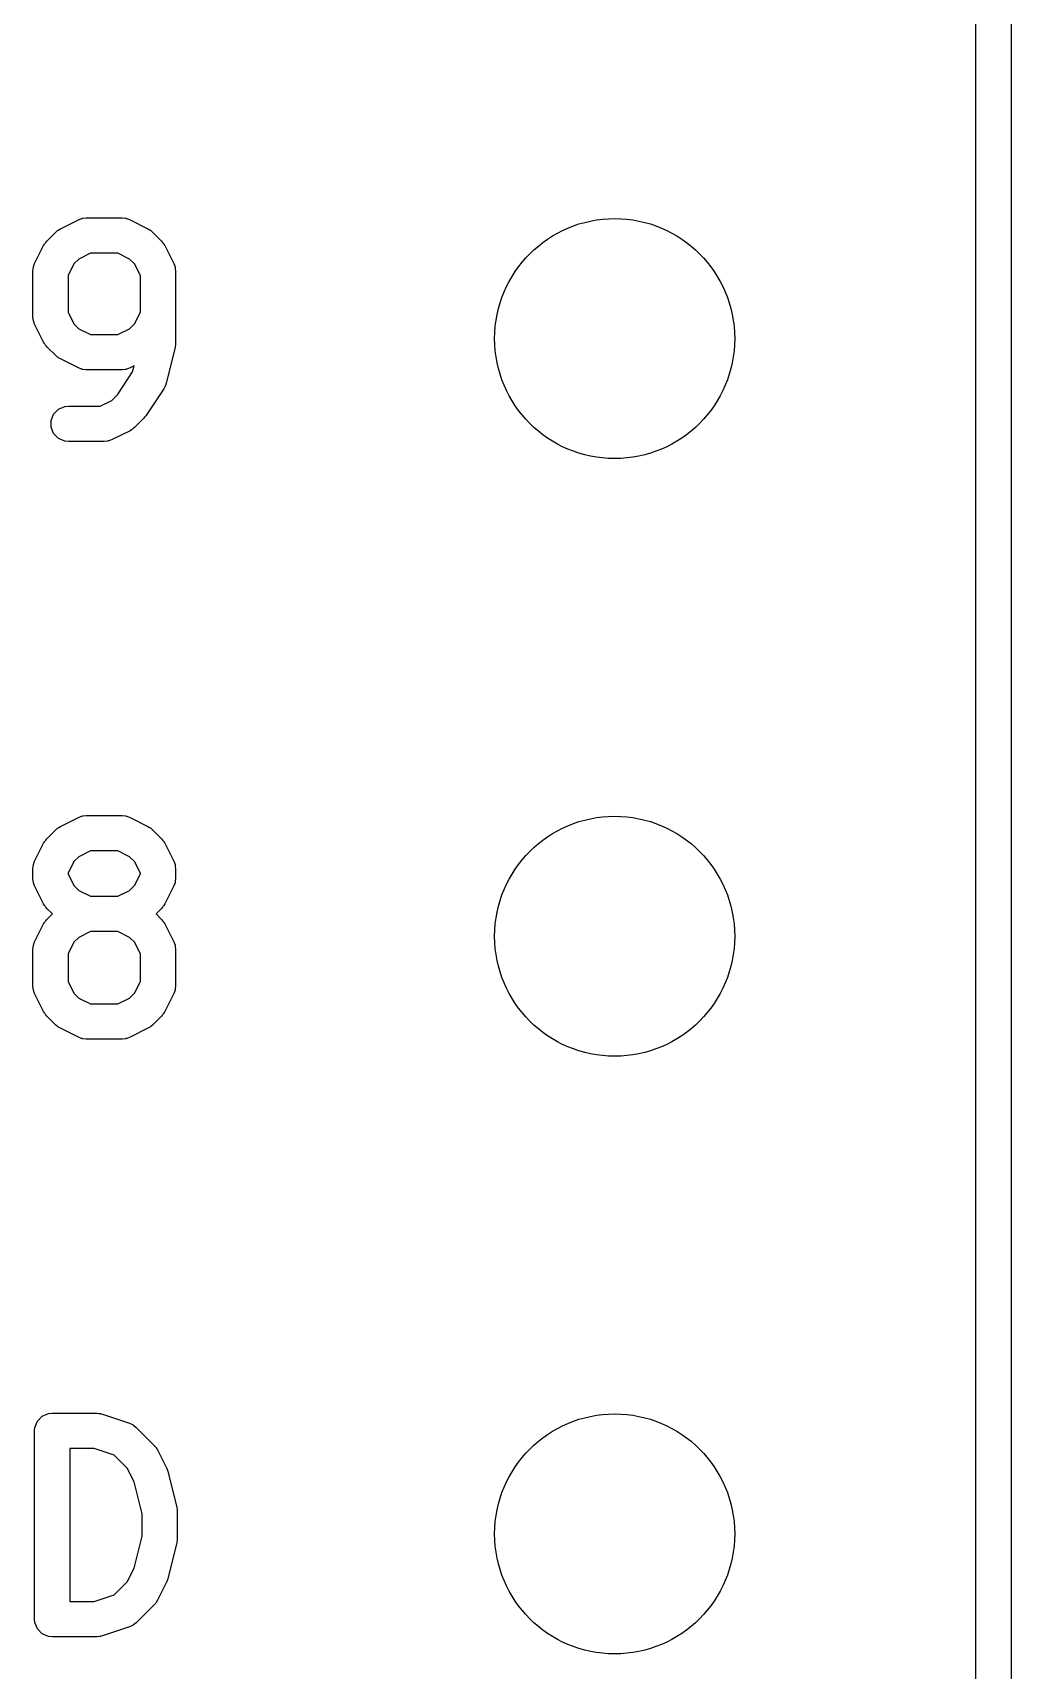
# Model space of a CAD drawing. Extents: x 100 to 226, y -132 to -42.
# Drawn here: x 215.81 to 219.97, y -95.45 to -88.49 of the extents above; entities that cross this region are included whole.
import ezdxf

# ---------------------------------------------------------------- set-up
doc = ezdxf.new("R2010")
doc.units = 0
doc.layers.add('BLACK', color=7, linetype='CONTINUOUS')

msp = doc.modelspace()

# ---------------------------------------------------------------- linework, layer by layer
at = {"layer": 'BLACK', "linetype": 'CONTINUOUS'}
for p, q in [((219.96625, -50.32375), (219.96625, -101.32375)), ((219.81625, -101.24875), (219.81625, -50.39875)), ((216.00247, -89.288963), (216.016202, -89.283708)), ((216.016202, -89.283708), (216.018889, -89.283517)), ((216.018889, -89.283517), (216.021379, -89.282486)), ((216.021379, -89.282486), (216.036011, -89.281045)), ((216.036011, -89.281045), (216.188392, -89.281045)), ((216.188392, -89.281045), (216.203024, -89.282486)), ((216.203024, -89.282486), (216.205513, -89.283517)), ((216.205513, -89.283517), (216.208201, -89.283708)), ((216.208201, -89.283708), (216.221933, -89.288963)), ((215.868693, -89.379202), (215.906788, -89.341107)), ((215.906788, -89.341107), (215.912537, -89.336388)), ((215.912537, -89.336388), (215.913837, -89.33489)), ((215.913837, -89.33489), (215.916096, -89.333468)), ((215.916096, -89.333468), (215.918153, -89.33178)), ((215.918153, -89.33178), (215.91998, -89.331022)), ((215.91998, -89.331022), (215.92628, -89.327058)), ((215.92628, -89.327058), (216.00247, -89.288963)), ((216.221933, -89.288963), (216.298124, -89.327058)), ((216.298124, -89.327058), (216.304423, -89.331022)), ((216.304423, -89.331022), (216.306251, -89.33178)), ((216.306251, -89.33178), (216.308307, -89.333468)), ((216.308307, -89.333468), (216.310567, -89.33489)), ((216.310567, -89.33489), (216.311866, -89.336388)), ((216.311866, -89.336388), (216.317616, -89.341107)), ((216.317616, -89.341107), (216.355711, -89.379202)), ((215.816548, -89.474885), (215.854644, -89.398694)), ((215.854644, -89.398694), (215.858607, -89.392397)), ((215.858607, -89.392397), (215.859366, -89.390567)), ((215.859366, -89.390567), (215.861057, -89.388505)), ((215.861057, -89.388505), (215.862477, -89.386251)), ((215.862477, -89.386251), (215.863972, -89.384954)), ((215.863972, -89.384954), (215.868693, -89.379202)), ((216.355711, -89.379202), (216.360429, -89.384951)), ((216.360429, -89.384951), (216.361928, -89.386251)), ((216.361928, -89.386251), (216.363349, -89.38851)), ((216.363349, -89.38851), (216.365038, -89.390567)), ((216.365038, -89.390567), (216.365795, -89.392394)), ((216.365795, -89.392394), (216.36976, -89.398694)), ((216.36976, -89.398694), (216.407855, -89.474885)), ((215.80863, -89.508426), (215.810071, -89.493794)), ((215.810071, -89.493794), (215.811101, -89.491305)), ((215.811101, -89.491305), (215.811293, -89.488616)), ((215.811293, -89.488616), (215.816548, -89.474885)), ((215.983365, -89.476661), (215.95863, -89.526131)), ((216.004248, -89.455779), (215.983365, -89.476661)), ((216.053716, -89.431045), (216.004248, -89.455779)), ((216.170687, -89.431045), (216.053716, -89.431045)), ((216.220156, -89.455779), (216.170687, -89.431045)), ((216.241038, -89.476661), (216.220156, -89.455779)), ((216.265773, -89.52613), (216.241038, -89.476661)), ((216.407855, -89.474885), (216.41311, -89.488617)), ((216.41311, -89.488617), (216.4133, -89.491304)), ((216.4133, -89.491304), (216.414332, -89.493794)), ((216.414332, -89.493794), (216.415773, -89.508426)), ((215.80863, -89.698902), (215.80863, -89.508426)), ((215.95863, -89.526131), (215.95863, -89.681196)), ((216.265773, -89.681197), (216.265773, -89.52613)), ((216.415773, -89.508426), (216.415773, -89.813188)), ((215.810071, -89.713534), (215.80863, -89.698902)), ((215.95863, -89.681196), (215.983364, -89.730664)), ((216.241038, -89.730665), (216.265773, -89.681197)), ((215.811101, -89.716022), (215.810071, -89.713534)), ((215.811293, -89.718712), (215.811101, -89.716022)), ((215.816548, -89.732444), (215.811293, -89.718712)), ((215.854644, -89.808633), (215.816548, -89.732444)), ((215.983364, -89.730664), (216.004248, -89.751549)), ((216.004248, -89.751549), (216.053716, -89.776283)), ((216.170687, -89.776283), (216.220155, -89.751549)), ((216.220155, -89.751549), (216.241038, -89.730665)), ((215.858606, -89.814927), (215.854644, -89.808633)), ((215.859365, -89.816759), (215.858606, -89.814927)), ((215.861058, -89.818822), (215.859365, -89.816759)), ((215.862477, -89.821076), (215.861058, -89.818822)), ((215.863971, -89.822372), (215.862477, -89.821076)), ((215.868692, -89.828124), (215.863971, -89.822372)), ((215.906787, -89.86622), (215.868692, -89.828124)), ((216.053716, -89.776283), (216.170687, -89.776283)), ((216.413534, -89.831378), (216.375439, -89.983759)), ((216.413909, -89.82884), (216.413534, -89.831378)), ((216.414332, -89.82782), (216.413909, -89.82884)), ((216.414873, -89.822317), (216.414332, -89.82782)), ((216.415685, -89.816833), (216.414873, -89.822317)), ((216.415773, -89.813188), (216.415521, -89.815737)), ((216.415521, -89.815737), (216.415685, -89.816833)), ((215.912538, -89.87094), (215.906787, -89.86622)), ((215.913837, -89.872438), (215.912538, -89.87094)), ((215.916092, -89.873857), (215.913837, -89.872438)), ((215.918152, -89.875548), (215.916092, -89.873857)), ((215.919982, -89.876306), (215.918152, -89.875548)), ((215.92628, -89.88027), (215.919982, -89.876306)), ((216.00247, -89.918365), (215.92628, -89.88027)), ((216.239347, -89.909658), (216.221933, -89.918365)), ((216.233067, -89.934776), (216.239347, -89.909658)), ((216.016202, -89.92362), (216.00247, -89.918365)), ((216.018889, -89.92381), (216.016202, -89.92362)), ((216.021379, -89.924842), (216.018889, -89.92381)), ((216.036011, -89.926283), (216.021379, -89.924842)), ((216.188392, -89.926283), (216.036011, -89.926283)), ((216.168202, -90.032073), (216.233067, -89.934776)), ((216.203024, -89.924842), (216.188392, -89.926283)), ((216.205513, -89.92381), (216.203024, -89.924842)), ((216.208201, -89.92362), (216.205513, -89.92381)), ((216.221933, -89.918365), (216.208201, -89.92362)), ((216.143965, -90.056311), (216.168202, -90.032073)), ((216.365082, -90.007172), (216.288892, -90.121457)), ((216.369388, -89.999093), (216.365082, -90.007172)), ((216.370492, -89.997605), (216.369388, -89.999093)), ((216.37112, -89.995845), (216.370492, -89.997605)), ((216.371999, -89.994198), (216.37112, -89.995845)), ((216.372358, -89.992381), (216.371999, -89.994198)), ((216.375439, -89.983759), (216.372358, -89.992381)), ((215.886262, -90.141413), (215.897461, -90.114377)), ((215.897461, -90.114377), (215.918153, -90.093685)), ((215.918153, -90.093685), (215.945189, -90.082486)), ((215.945189, -90.082486), (215.959821, -90.081045)), ((215.959821, -90.081045), (216.094497, -90.081045)), ((216.094497, -90.081045), (216.143965, -90.056311)), ((216.288849, -90.121522), (216.28412, -90.127282)), ((216.288859, -90.121496), (216.288849, -90.121522)), ((216.288892, -90.121457), (216.288859, -90.121496)), ((215.886262, -90.170677), (215.886262, -90.141413)), ((215.897461, -90.197713), (215.886262, -90.170677)), ((216.221933, -90.185032), (216.145743, -90.223127)), ((216.228232, -90.181067), (216.221933, -90.185032)), ((216.23006, -90.18031), (216.228232, -90.181067)), ((216.232116, -90.178621), (216.23006, -90.18031)), ((216.234376, -90.1772), (216.232116, -90.178621)), ((216.235675, -90.175701), (216.234376, -90.1772)), ((216.241425, -90.170983), (216.235675, -90.175701)), ((216.279521, -90.132887), (216.241425, -90.170983)), ((216.279554, -90.132846), (216.279521, -90.132887)), ((216.279576, -90.132832), (216.279554, -90.132846)), ((216.28412, -90.127282), (216.279576, -90.132832)), ((215.918153, -90.218405), (215.897461, -90.197713)), ((215.945189, -90.229604), (215.918153, -90.218405)), ((215.959821, -90.231045), (215.945189, -90.229604)), ((216.112202, -90.231045), (215.959821, -90.231045)), ((216.126834, -90.229604), (216.112202, -90.231045)), ((216.129323, -90.228572), (216.126834, -90.229604)), ((216.132011, -90.228382), (216.129323, -90.228572)), ((216.145743, -90.223127), (216.132011, -90.228382)), ((215.92628, -91.867058), (216.00247, -91.828963)), ((216.00247, -91.828963), (216.016202, -91.823708)), ((216.016202, -91.823708), (216.018889, -91.823517)), ((216.018889, -91.823517), (216.021379, -91.822486)), ((216.021379, -91.822486), (216.036011, -91.821045)), ((216.036011, -91.821045), (216.188392, -91.821045)), ((216.188392, -91.821045), (216.203024, -91.822486)), ((216.203024, -91.822486), (216.205513, -91.823517)), ((216.205513, -91.823517), (216.208201, -91.823708)), ((216.208201, -91.823708), (216.221933, -91.828963)), ((216.221933, -91.828963), (216.298124, -91.867058)), ((215.858607, -91.932397), (215.859366, -91.930567)), ((215.859366, -91.930567), (215.861057, -91.928505)), ((215.861057, -91.928505), (215.862477, -91.926251)), ((215.862477, -91.926251), (215.863972, -91.924954)), ((215.863972, -91.924954), (215.868693, -91.919202)), ((215.868693, -91.919202), (215.906788, -91.881107)), ((215.906788, -91.881107), (215.912537, -91.876388)), ((215.912537, -91.876388), (215.913837, -91.87489)), ((215.913837, -91.87489), (215.916096, -91.873468)), ((215.916096, -91.873468), (215.918153, -91.87178)), ((215.918153, -91.87178), (215.91998, -91.871022)), ((215.91998, -91.871022), (215.92628, -91.867058)), ((216.298124, -91.867058), (216.304423, -91.871022)), ((216.304423, -91.871022), (216.306251, -91.87178)), ((216.306251, -91.87178), (216.308307, -91.873468)), ((216.308307, -91.873468), (216.310567, -91.87489)), ((216.310567, -91.87489), (216.311866, -91.876388)), ((216.311866, -91.876388), (216.317616, -91.881107)), ((216.317616, -91.881107), (216.355711, -91.919202)), ((216.355711, -91.919202), (216.360429, -91.924951)), ((216.360429, -91.924951), (216.361928, -91.926251)), ((216.361928, -91.926251), (216.363349, -91.92851)), ((216.363349, -91.92851), (216.365038, -91.930567)), ((216.365038, -91.930567), (216.365795, -91.932394)), ((215.816548, -92.014885), (215.854644, -91.938694)), ((215.854644, -91.938694), (215.858607, -91.932397)), ((216.004248, -91.995779), (215.983365, -92.016661)), ((216.053716, -91.971045), (216.004248, -91.995779)), ((216.170687, -91.971045), (216.053716, -91.971045)), ((216.220156, -91.995779), (216.170687, -91.971045)), ((216.241038, -92.016661), (216.220156, -91.995779)), ((216.365795, -91.932394), (216.36976, -91.938694)), ((216.36976, -91.938694), (216.407855, -92.014885)), ((215.80863, -92.048426), (215.810071, -92.033794)), ((215.80863, -92.086521), (215.80863, -92.048426)), ((215.810071, -92.033794), (215.811101, -92.031305)), ((215.811101, -92.031305), (215.811293, -92.028616)), ((215.811293, -92.028616), (215.816548, -92.014885)), ((215.983365, -92.016661), (215.95863, -92.066131)), ((215.95863, -92.066131), (215.95863, -92.068815)), ((215.95863, -92.068815), (215.983364, -92.118283)), ((216.265773, -92.06613), (216.241038, -92.016661)), ((216.241038, -92.118284), (216.265773, -92.068816)), ((216.265773, -92.068816), (216.265773, -92.06613)), ((216.407855, -92.014885), (216.41311, -92.028617)), ((216.41311, -92.028617), (216.4133, -92.031304)), ((216.4133, -92.031304), (216.414332, -92.033794)), ((216.414332, -92.033794), (216.415773, -92.048426)), ((216.415773, -92.048426), (216.415773, -92.086521)), ((215.810071, -92.101153), (215.80863, -92.086521)), ((215.811101, -92.103641), (215.810071, -92.101153)), ((215.811293, -92.106331), (215.811101, -92.103641)), ((215.816548, -92.120063), (215.811293, -92.106331)), ((215.854644, -92.196252), (215.816548, -92.120063)), ((215.983364, -92.118283), (216.004248, -92.139168)), ((216.004248, -92.139168), (216.053716, -92.163902)), ((216.170687, -92.163902), (216.220155, -92.139168)), ((216.220155, -92.139168), (216.241038, -92.118284)), ((216.407855, -92.120062), (216.36976, -92.196252)), ((216.41311, -92.10633), (216.407855, -92.120062)), ((216.4133, -92.103642), (216.41311, -92.10633)), ((216.414332, -92.101153), (216.4133, -92.103642)), ((216.415773, -92.086521), (216.414332, -92.101153)), ((215.858606, -92.202546), (215.854644, -92.196252)), ((215.859365, -92.204378), (215.858606, -92.202546)), ((215.861058, -92.206441), (215.859365, -92.204378)), ((215.862477, -92.208695), (215.861058, -92.206441)), ((215.863971, -92.209991), (215.862477, -92.208695)), ((216.053716, -92.163902), (216.170687, -92.163902)), ((216.361928, -92.208695), (216.360429, -92.209994)), ((216.363349, -92.206436), (216.361928, -92.208695)), ((216.365039, -92.204378), (216.363349, -92.206436)), ((216.365796, -92.202548), (216.365039, -92.204378)), ((216.36976, -92.196252), (216.365796, -92.202548)), ((215.854644, -92.281551), (215.858607, -92.275254)), ((215.858607, -92.275254), (215.859366, -92.273424)), ((215.859366, -92.273424), (215.861057, -92.271362)), ((215.861057, -92.271362), (215.862477, -92.269108)), ((215.862477, -92.269108), (215.863972, -92.267811)), ((215.868692, -92.215743), (215.863971, -92.209991)), ((215.863972, -92.267811), (215.868693, -92.262059)), ((215.89185, -92.238901), (215.868692, -92.215743)), ((215.868693, -92.262059), (215.89185, -92.238901)), ((216.355712, -92.215743), (216.332553, -92.238901)), ((216.332553, -92.238901), (216.355711, -92.262059)), ((216.355711, -92.262059), (216.360429, -92.267808)), ((216.360429, -92.209994), (216.355712, -92.215743)), ((216.360429, -92.267808), (216.361928, -92.269108)), ((216.361928, -92.269108), (216.363349, -92.271367)), ((216.363349, -92.271367), (216.365038, -92.273424)), ((216.365038, -92.273424), (216.365795, -92.275251)), ((216.365795, -92.275251), (216.36976, -92.281551)), ((215.816548, -92.357742), (215.854644, -92.281551)), ((216.004248, -92.338636), (215.983365, -92.359518)), ((216.053716, -92.313902), (216.004248, -92.338636)), ((216.170687, -92.313902), (216.053716, -92.313902)), ((216.220156, -92.338636), (216.170687, -92.313902)), ((216.241038, -92.359518), (216.220156, -92.338636)), ((216.36976, -92.281551), (216.407855, -92.357742)), ((215.80863, -92.391283), (215.810071, -92.376651)), ((215.80863, -92.543664), (215.80863, -92.391283)), ((215.810071, -92.376651), (215.811101, -92.374162)), ((215.811101, -92.374162), (215.811293, -92.371473)), ((215.811293, -92.371473), (215.816548, -92.357742)), ((215.983365, -92.359518), (215.95863, -92.408988)), ((215.95863, -92.408988), (215.95863, -92.525958)), ((216.265773, -92.408987), (216.241038, -92.359518)), ((216.265773, -92.525959), (216.265773, -92.408987)), ((216.407855, -92.357742), (216.41311, -92.371474)), ((216.41311, -92.371474), (216.4133, -92.374161)), ((216.4133, -92.374161), (216.414332, -92.376651)), ((216.414332, -92.376651), (216.415773, -92.391283)), ((216.415773, -92.391283), (216.415773, -92.543664)), ((215.810071, -92.558296), (215.80863, -92.543664)), ((215.95863, -92.525958), (215.983364, -92.575426)), ((216.241038, -92.575427), (216.265773, -92.525959)), ((216.415773, -92.543664), (216.414332, -92.558296)), ((215.811101, -92.560784), (215.810071, -92.558296)), ((215.811293, -92.563474), (215.811101, -92.560784)), ((215.816548, -92.577206), (215.811293, -92.563474)), ((215.854644, -92.653395), (215.816548, -92.577206)), ((215.983364, -92.575426), (216.004248, -92.596311)), ((216.004248, -92.596311), (216.053716, -92.621045)), ((216.053716, -92.621045), (216.170687, -92.621045)), ((216.170687, -92.621045), (216.220155, -92.596311)), ((216.220155, -92.596311), (216.241038, -92.575427)), ((216.407855, -92.577205), (216.36976, -92.653395)), ((216.41311, -92.563473), (216.407855, -92.577205)), ((216.4133, -92.560785), (216.41311, -92.563473)), ((216.414332, -92.558296), (216.4133, -92.560785)), ((215.858606, -92.659689), (215.854644, -92.653395)), ((215.859365, -92.661521), (215.858606, -92.659689)), ((215.861058, -92.663584), (215.859365, -92.661521)), ((215.862477, -92.665838), (215.861058, -92.663584)), ((215.863971, -92.667134), (215.862477, -92.665838)), ((215.868692, -92.672886), (215.863971, -92.667134)), ((215.906787, -92.710982), (215.868692, -92.672886)), ((216.355712, -92.672886), (216.317617, -92.710982)), ((216.360429, -92.667137), (216.355712, -92.672886)), ((216.361928, -92.665838), (216.360429, -92.667137)), ((216.363349, -92.663579), (216.361928, -92.665838)), ((216.365039, -92.661521), (216.363349, -92.663579)), ((216.365796, -92.659691), (216.365039, -92.661521)), ((216.36976, -92.653395), (216.365796, -92.659691)), ((215.912538, -92.715702), (215.906787, -92.710982)), ((215.913837, -92.7172), (215.912538, -92.715702)), ((215.916092, -92.718619), (215.913837, -92.7172)), ((215.918152, -92.72031), (215.916092, -92.718619)), ((215.919982, -92.721068), (215.918152, -92.72031)), ((215.92628, -92.725032), (215.919982, -92.721068)), ((216.00247, -92.763127), (215.92628, -92.725032)), ((216.016202, -92.768382), (216.00247, -92.763127)), ((216.221933, -92.763127), (216.208201, -92.768382)), ((216.298124, -92.725032), (216.221933, -92.763127)), ((216.304423, -92.721067), (216.298124, -92.725032)), ((216.306251, -92.72031), (216.304423, -92.721067)), ((216.308307, -92.718622), (216.306251, -92.72031)), ((216.310567, -92.7172), (216.308307, -92.718622)), ((216.311867, -92.7157), (216.310567, -92.7172)), ((216.317617, -92.710982), (216.311867, -92.7157)), ((216.018889, -92.768572), (216.016202, -92.768382)), ((216.021379, -92.769604), (216.018889, -92.768572)), ((216.036011, -92.771045), (216.021379, -92.769604)), ((216.188392, -92.771045), (216.036011, -92.771045)), ((216.203024, -92.769604), (216.188392, -92.771045)), ((216.205513, -92.768572), (216.203024, -92.769604)), ((216.208201, -92.768382), (216.205513, -92.768572)), ((215.849106, -94.373685), (215.876142, -94.362486)), ((215.876142, -94.362486), (215.890774, -94.361045)), ((215.890774, -94.361045), (216.08125, -94.361045)), ((216.08125, -94.361045), (216.088655, -94.361774)), ((216.088655, -94.361774), (216.09063, -94.361634)), ((216.09063, -94.361634), (216.093227, -94.362224)), ((216.093227, -94.362224), (216.095882, -94.362486)), ((216.095882, -94.362486), (216.097713, -94.363244)), ((216.097713, -94.363244), (216.104967, -94.364894)), ((216.104967, -94.364894), (216.219253, -94.402989)), ((215.815774, -94.436045), (215.817215, -94.421413)), ((215.815774, -95.236045), (215.815774, -94.436045)), ((215.817215, -94.421413), (215.828414, -94.394377)), ((215.828414, -94.394377), (215.849106, -94.373685)), ((216.219253, -94.402989), (216.232678, -94.408983)), ((216.232678, -94.408983), (216.234713, -94.410748)), ((216.234713, -94.410748), (216.237204, -94.41178)), ((216.237204, -94.41178), (216.248569, -94.421107)), ((216.248569, -94.421107), (216.324759, -94.497297)), ((216.324759, -94.497297), (216.329479, -94.503047)), ((216.329479, -94.503047), (216.330976, -94.504346)), ((216.330976, -94.504346), (216.332395, -94.5066)), ((216.06908, -94.511045), (215.965774, -94.511045)), ((215.965774, -94.511045), (215.965774, -95.161045)), ((216.155022, -94.539692), (216.06908, -94.511045)), ((216.210086, -94.594756), (216.155022, -94.539692)), ((216.332395, -94.5066), (216.334087, -94.508662)), ((216.334087, -94.508662), (216.334845, -94.510494)), ((216.334845, -94.510494), (216.338808, -94.516789)), ((216.338808, -94.516789), (216.376903, -94.59298)), ((216.239056, -94.652695), (216.210086, -94.594756)), ((216.376903, -94.59298), (216.377312, -94.594049)), ((216.377312, -94.594049), (216.377635, -94.594485)), ((216.377635, -94.594485), (216.379833, -94.600636)), ((216.379833, -94.600636), (216.382158, -94.606712)), ((216.382158, -94.606712), (216.382196, -94.60725)), ((216.382196, -94.60725), (216.382582, -94.60833)), ((216.382582, -94.60833), (216.420678, -94.760712)), ((216.272917, -94.788137), (216.239056, -94.652695)), ((216.420678, -94.760712), (216.421053, -94.763248)), ((216.421053, -94.763248), (216.421476, -94.76427)), ((216.421476, -94.76427), (216.422018, -94.769782)), ((216.422018, -94.769782), (216.422828, -94.775256)), ((216.422828, -94.775256), (216.422665, -94.776348)), ((216.422665, -94.776348), (216.422917, -94.778902)), ((216.422917, -94.778902), (216.422917, -94.893188)), ((216.272917, -94.883952), (216.272917, -94.788137)), ((216.239056, -95.019393), (216.272917, -94.883952)), ((216.420678, -94.911378), (216.382582, -95.06376)), ((216.421053, -94.908841), (216.420678, -94.911378)), ((216.421476, -94.90782), (216.421053, -94.908841)), ((216.422018, -94.902307), (216.421476, -94.90782)), ((216.422828, -94.896834), (216.422018, -94.902307)), ((216.422917, -94.893188), (216.422665, -94.895741)), ((216.422665, -94.895741), (216.422828, -94.896834)), ((216.210086, -95.077332), (216.239056, -95.019393)), ((216.06908, -95.161045), (216.155021, -95.132398)), ((216.155021, -95.132398), (216.210086, -95.077332)), ((216.376903, -95.07911), (216.338808, -95.1553)), ((216.377312, -95.07804), (216.376903, -95.07911)), ((216.377635, -95.077605), (216.377312, -95.07804)), ((216.379833, -95.071453), (216.377635, -95.077605)), ((216.382158, -95.065378), (216.379833, -95.071453)), ((216.382196, -95.064839), (216.382158, -95.065378)), ((216.382582, -95.06376), (216.382196, -95.064839)), ((215.965774, -95.161045), (216.06908, -95.161045)), ((216.32476, -95.174791), (216.248569, -95.250983)), ((216.329477, -95.169042), (216.32476, -95.174791)), ((216.330976, -95.167743), (216.329477, -95.169042)), ((216.332397, -95.165484), (216.330976, -95.167743)), ((216.334087, -95.163426), (216.332397, -95.165484)), ((216.334844, -95.161596), (216.334087, -95.163426)), ((216.338808, -95.1553), (216.334844, -95.161596)), ((215.817215, -95.250677), (215.815774, -95.236045)), ((215.828414, -95.277713), (215.817215, -95.250677)), ((216.219253, -95.269101), (216.104967, -95.307196)), ((216.232678, -95.263107), (216.219253, -95.269101)), ((216.234713, -95.261341), (216.232678, -95.263107)), ((216.237204, -95.26031), (216.234713, -95.261341)), ((216.248569, -95.250983), (216.237204, -95.26031)), ((215.849106, -95.298405), (215.828414, -95.277713)), ((215.876142, -95.309604), (215.849106, -95.298405)), ((215.890774, -95.311045), (215.876142, -95.309604)), ((216.08125, -95.311045), (215.890774, -95.311045)), ((216.088655, -95.310315), (216.08125, -95.311045)), ((216.09063, -95.310456), (216.088655, -95.310315)), ((216.093227, -95.309865), (216.09063, -95.310456)), ((216.095882, -95.309604), (216.093227, -95.309865)), ((216.097713, -95.308845), (216.095882, -95.309604)), ((216.104967, -95.307196), (216.097713, -95.308845))]:
    msp.add_line(p, q, dxfattribs=at)
at = {"layer": 'BLACK'}
for centre in [(218.28125, -89.79375), (218.28125, -92.33375), (218.28125, -94.87375)]:
    msp.add_circle(centre, 0.51, dxfattribs=at)

doc.saveas('drawing.dxf')
